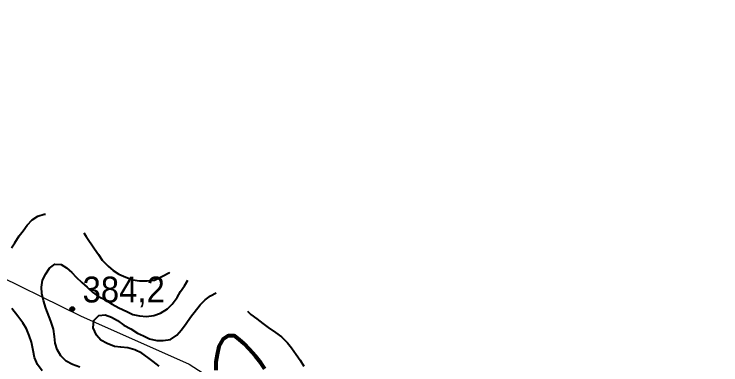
# Model space of a CAD drawing. Header units: metres. Extents: x 545098 to 555652, y 1854398 to 1862642.
# Drawn here: x 549858.2 to 550322.5, y 1860491.4 to 1860721.8 of the extents above; entities that cross this region are included whole.
import ezdxf
from ezdxf.enums import TextEntityAlignment as Align

# ---------------------------------------------------------------- set-up
doc = ezdxf.new("R2010")
doc.units = ezdxf.units.M
doc.header["$LTSCALE"] = 6.8
for name, color, linetype, lineweight in [('1', 7, 'Continuous', 25), ('2', 7, 'Continuous', 53), ('5', 7, 'Continuous', 13), ('52', 7, 'Continuous', 13)]:
    doc.layers.add(name, color=color, linetype=linetype, lineweight=lineweight)

msp = doc.modelspace()

# ---------------------------------------------------------------- hatches: boundary and pattern name
at = {"layer": '5'}
msp.add_hatch(color=256, dxfattribs=at).paths.add_polyline_path([(549897.88, 1860528.12, 1), (549894.88, 1860528.12, 1)])

# ---------------------------------------------------------------- linework, layer by layer
at = {"layer": '1'}
for points in [[(549856.37, 1860568.25), (549858.72, 1860571.67), (549861.5, 1860576.06), (549864.2, 1860579.52), (549866.71, 1860583.14), (549870.14, 1860586.69), (549873.71, 1860589.15), (549877.98, 1860590.4), (549878.79, 1860590.5)], [(549903.98, 1860578.24), (549905.54, 1860575.72), (549910.96, 1860567.54), (549913.62, 1860563.81), (549916.08, 1860560.24), (549919.88, 1860556.29), (549923.18, 1860553.38), (549926.96, 1860551.07), (549931.62, 1860549.07), (549936.08, 1860547.22), (549940.57, 1860546.66), (549945.53, 1860546.71), (549950.45, 1860547.12), (549955.67, 1860549.6), (549960.17, 1860551.99), (549960.5, 1860552.24)], [(549901.29, 1860489.84), (549896.47, 1860491.65), (549892.33, 1860493.9), (549888.78, 1860497.34), (549886.43, 1860501.47), (549885.18, 1860505.74), (549884.65, 1860510.09), (549884.07, 1860514.81), (549882.32, 1860520.12), (549879.08, 1860528.56), (549877.53, 1860533.71), (549876.44, 1860538.18), (549876.11, 1860542.38), (549876.83, 1860547.07), (549879.09, 1860551.21), (549881.39, 1860554.99), (549884.95, 1860557.45), (549889.19, 1860557.41), (549892.61, 1860555.07), (549896.11, 1860551.99), (549899.05, 1860549.04), (549902.6, 1860545.6), (549906.1, 1860542.53), (549909.65, 1860539.1), (549913.68, 1860536.27), (549918.18, 1860534.06), (549922.57, 1860531.28), (549926.92, 1860528.86), (549932.19, 1860526.38), (549936.29, 1860524.48), (549940.62, 1860523.72), (549945.1, 1860523.16), (549949.98, 1860523.94), (549954.4, 1860525.4), (549958.86, 1860528.15), (549961.97, 1860531.29), (549965.32, 1860535.57), (549967.42, 1860539.51), (549970.08, 1860543.33), (549972.25, 1860546.99)], [(549953.43, 1860490.56), (549949.56, 1860493.58), (549946.1, 1860496.29), (549942.07, 1860499.12), (549937.57, 1860501.33), (549932.99, 1860502.61), (549928.35, 1860502.97), (549924.22, 1860503.57), (549919.4, 1860505.38), (549915.26, 1860507.63), (549912.28, 1860510.95), (549910.05, 1860515.65), (549910.56, 1860520.5), (549913.84, 1860523.85), (549918.03, 1860524.17), (549922.24, 1860522.85), (549926.02, 1860520.54), (549930.25, 1860517.56), (549934.8, 1860514.99), (549939.19, 1860512.21), (549943.08, 1860510.47), (549947.18, 1860508.58), (549951.91, 1860507.5), (549956.15, 1860507.46), (549960.87, 1860508.03), (549965.12, 1860510.95), (549968.19, 1860514.45), (549971.17, 1860518.68), (549974, 1860522.71), (549980.37, 1860530.85), (549983.65, 1860534.19), (549987.21, 1860536.65), (549990.93, 1860538.65)], [(549876.52, 1860487.49), (549873.61, 1860491.73), (549871.58, 1860496.27), (549870.65, 1860500.95), (549869.62, 1860506.35), (549868.16, 1860510.77), (549866.34, 1860515.15), (549863.83, 1860519.08), (549860.72, 1860523.49), (549856.63, 1860528.33)], [(550011.54, 1860526.64), (550013.74, 1860524.42), (550017.57, 1860521.75), (550021.64, 1860518.57), (550025.1, 1860515.86), (550029.89, 1860512.76), (550033.76, 1860509.73), (550037.72, 1860505.98), (550040.33, 1860502.62), (550043.45, 1860498.21), (550046.11, 1860494.48), (550048.62, 1860490.55)]]:
    msp.add_lwpolyline(points, dxfattribs=at)
at = {"layer": '2'}
msp.add_lwpolyline([(550022.84, 1860488.77), (550020.34, 1860492.7), (550016.86, 1860497.06), (550012.61, 1860501.7), (550009.43, 1860505.18), (550006.33, 1860507.93), (550003.07, 1860510.48), (549998.83, 1860510.52), (549995.27, 1860508.06), (549992.69, 1860503.51), (549991.5, 1860498.21), (549990.62, 1860493.31), (549990.72, 1860487.99)], dxfattribs=at)
at = {"layer": '5'}
msp.add_circle((549896.38, 1860528.12), 1.5, dxfattribs=at)
at = {"layer": '52'}
msp.add_lwpolyline([(549459.16, 1860721.77), (549611.22, 1860646.61), (549686.28, 1860624.35), (549753.51, 1860602.83), (549836.47, 1860555.49), (549901.84, 1860523.67), (549973.13, 1860491.84), (550024.68, 1860458.91), (550072.93, 1860412.81), (550191.21, 1860290.69), (550243.59, 1860229.4), (550280.69, 1860174.68), (550322.5, 1860153.32)], dxfattribs=at)

# ---------------------------------------------------------------- texts
at = {"layer": '5', "width": 0.95}
msp.add_text('384,2', height=17, dxfattribs=at).set_placement((549930.2, 1860532.39), align=Align.CENTER)

doc.saveas('drawing.dxf')
